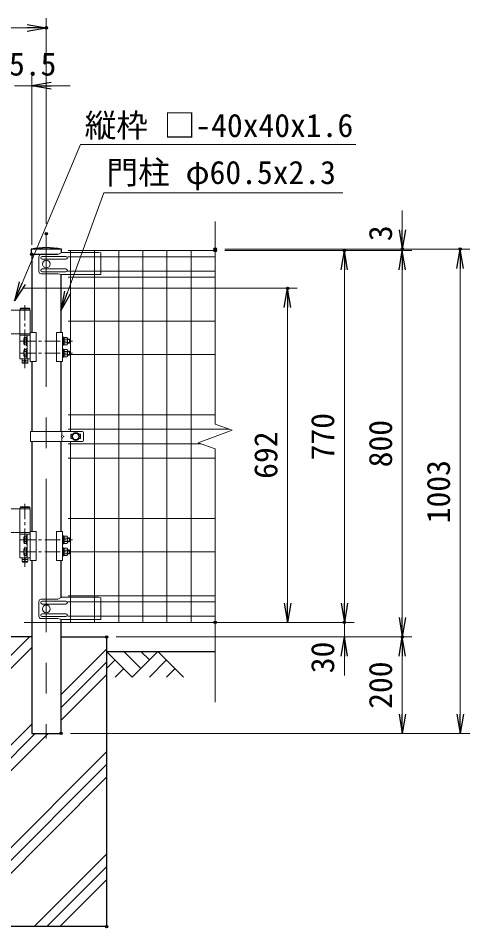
# Model space of a CAD drawing. Units: millimetres, scale not verified. Extents: x -4200 to 4200, y -2970 to 2970.
# Drawn here: x -1667 to -731, y -825 to 1059 of the extents above; entities that cross this region are included whole.
import ezdxf
from ezdxf.enums import TextEntityAlignment as Align

# ---------------------------------------------------------------- set-up
doc = ezdxf.new("R2010")
doc.units = ezdxf.units.MM
doc.header["$LTSCALE"] = 10
doc.header["$PDMODE"] = 32
doc.header["$PDSIZE"] = 5
doc.linetypes.add('USER1', pattern=[50.8, 31.75, -6.35, 6.35, -6.35])
for name, color, linetype, lineweight in [('0-0_D-BMK', 2, 'USER1', 13), ('0-1_D-STR1', 1, 'Continuous', 25), ('0-2_D-BGD', 7, 'Continuous', 25), ('0-3_D-STR4', 7, 'Continuous', 25), ('0-4_D-STR-DIM', 7, 'Continuous', 13), ('0-6_Defpoints', 6, 'Continuous', 25), ('0-7_D-STR-TXT', 7, 'Continuous', 13), ('0-8_D-STR3', 3, 'Continuous', 13), ('0-A_D-DCR-HCH', 7, 'Continuous', 13), ('0-D_D-STR2', 7, 'Continuous', 13)]:
    doc.layers.add(name, color=color, linetype=linetype, lineweight=lineweight)
doc.layers.add('0-5_0', color=7, linetype='Continuous')
doc.styles.add('ＭＳ ゴシック', font='')
doc.styles.get('ＭＳ ゴシック').set_extended_font_data('MS Gothic')

# ---------------------------------------------------------------- blocks, each defined once
blk = doc.blocks.new('_Open')
at = {"layer": '0-5_0'}
blk.add_line((-10, 1.667), (0, 0), dxfattribs=at)
blk.add_lwpolyline([(-10, -1.667), (0, 0), (-10, 0)], dxfattribs=at)
blk = doc.blocks.new('U7')
at = {"layer": '0-0_D-BMK'}
for p, q in [((9504.5, 6870.3), (9504.5, 5565.6)), ((9406.5, 6125), (10488.5, 6125)), ((9406.5, 5875), (10488.5, 5875)), ((9554.5, 5715), (9454.5, 5715)), ((9504.5, 2755.3), (9504.5, 1450.6)), ((9406.5, 2010), (10488.5, 2010)), ((9406.5, 1760), (10488.5, 1760)), ((9554.5, 1600), (9454.5, 1600))]:
    blk.add_line(p, q, dxfattribs=at)
at = {"layer": '0-8_D-STR3'}
for p, q in [((9414.5, 6805), (9404.5, 6795)), ((9604.5, 6795), (9404.5, 6795)), ((9404.5, 6765), (9404.5, 6795)), ((9594.5, 6805), (9414.5, 6805)), ((9594.5, 6805), (9604.5, 6795)), ((9604.5, 6765), (9604.5, 6795)), ((9396, 6765), (8857.4, 6765)), ((9396, 6275), (9396, 6765)), ((9613, 6765), (9396, 6765)), ((9604.5, 6765), (9404.5, 6765)), ((9613, 6765), (9613, 5700)), ((9396, 6275), (8857.4, 6275)), ((9613, 6275), (9396, 6275)), ((9613, 6275), (9396, 6275)), ((9396, 5755), (9396, 6245)), ((9396, 6245), (9613, 6245)), ((9399.5, 6245), (9399.5, 6275)), ((9399.5, 6275), (9609.5, 6275)), ((9609.5, 6245), (9399.5, 6245)), ((9553, 5755), (9553, 6245)), ((9609.5, 6245), (9609.5, 6275)), ((9613, 6300), (9738, 6300)), ((9738, 6300), (9738, 5700)), ((10157.2, 6300), (10157.2, 5700)), ((10282.2, 6300), (10157.2, 6300)), ((10282.2, 6300), (10282.2, 5700)), ((9482, 6181.3), (9482, 6068.7)), ((9492.8, 6200), (9537, 6200)), ((9492.8, 6162.6), (9537, 6162.6)), ((9492.8, 6087.4), (9537, 6087.4)), ((9492.8, 6050), (9537, 6050)), ((9537, 6035), (9537, 6215)), ((9537, 6200), (9537, 6050)), ((9537, 6035), (9553, 6035)), ((10282.2, 6215), (10298.2, 6215)), ((10282.2, 6035), (10282.2, 6215)), ((10282.2, 6035), (10298.2, 6035)), ((10298.2, 6215), (10298.2, 6035)), ((10298.2, 6202), (10298.2, 6048)), ((10298.2, 6135.7), (10318.2, 6124.1)), ((10298.2, 6128.8), (10318.2, 6117.2)), ((10298.2, 6048), (10318.2, 6048)), ((10318.2, 6200), (10376.2, 6200)), ((10318.2, 6200), (10318.2, 6050)), ((10318.2, 6162.5), (10376.2, 6162.5)), ((10318.2, 6087.5), (10376.2, 6087.5)), ((10318.2, 6050), (10376.2, 6050)), ((10383.2, 6182.8), (10383.2, 6067.3)), ((10383.2, 6165), (10427, 6165)), ((10383.2, 6095), (10437, 6095)), ((10383.2, 6085), (10427, 6085)), ((10427, 6165), (10437, 6155)), ((9482, 5931.3), (9482, 5818.7)), ((9492.8, 5950), (9537, 5950)), ((9492.8, 5912.6), (9537, 5912.6)), ((9537, 5785), (9537, 5965)), ((9537, 5950), (9537, 5800)), ((10282.2, 5965), (10298.2, 5965)), ((10282.2, 5785), (10282.2, 5965)), ((10298.2, 5965), (10298.2, 5785)), ((10298.2, 5952), (10298.2, 5798)), ((10298.2, 5885.7), (10318.2, 5874.1)), ((10298.2, 5878.8), (10318.2, 5867.2)), ((10318.2, 5950), (10376.2, 5950)), ((10318.2, 5950), (10318.2, 5800)), ((10318.2, 5912.5), (10376.2, 5912.5)), ((10383.2, 5932.8), (10383.2, 5817.3)), ((10383.2, 5915), (10427, 5915)), ((10383.2, 5845), (10437, 5845)), ((10427, 5915), (10437, 5905)), ((9613, 5755), (9396, 5755)), ((9444.5, 5755), (9444.5, 5675)), ((9444.5, 5675), (9454.5, 5665)), ((9444.5, 5675), (9564.5, 5675)), ((9454.5, 5665), (9554.5, 5665)), ((9492.8, 5837.4), (9537, 5837.4)), ((9492.8, 5800), (9537, 5800)), ((9537, 5785), (9553, 5785)), ((9554.5, 5665), (9564.5, 5675)), ((9564.5, 5755), (9564.5, 5675)), ((9613, 5700), (9738, 5700)), ((10282.2, 5700), (10157.2, 5700)), ((10282.2, 5785), (10298.2, 5785)), ((10298.2, 5798), (10318.2, 5798)), ((10318.2, 5837.5), (10376.2, 5837.5)), ((10318.2, 5800), (10376.2, 5800)), ((10383.2, 5835), (10427, 5835)), ((9396, 2650), (8857.4, 2650)), ((9613, 2650), (9270, 2650)), ((9396, 2160), (9396, 2650)), ((9613, 2650), (9396, 2650)), ((9414.5, 2690), (9404.5, 2680)), ((9604.5, 2680), (9404.5, 2680)), ((9404.5, 2650), (9404.5, 2680)), ((9604.5, 2650), (9404.5, 2650)), ((9594.5, 2690), (9414.5, 2690)), ((9594.5, 2690), (9604.5, 2680)), ((9604.5, 2650), (9604.5, 2680)), ((9613, 2650), (9613, 1585)), ((9396, 2160), (8857.4, 2160)), ((9613, 2160), (9396, 2160)), ((9613, 2160), (9396, 2160)), ((9396, 1640), (9396, 2130)), ((9396, 2130), (9613, 2130)), ((9399.5, 2130), (9399.5, 2160)), ((9399.5, 2160), (9609.5, 2160)), ((9609.5, 2130), (9399.5, 2130)), ((9492.8, 2085), (9537, 2085)), ((9537, 1920), (9537, 2100)), ((9537, 2085), (9537, 1935)), ((9553, 1640), (9553, 2130)), ((9609.5, 2130), (9609.5, 2160)), ((9613, 2185), (9738, 2185)), ((9738, 2185), (9738, 1585)), ((10157.2, 2185), (10157.2, 1585)), ((10282.2, 2185), (10157.2, 2185)), ((10282.2, 2185), (10282.2, 1585)), ((10282.2, 2100), (10298.2, 2100)), ((10282.2, 1920), (10282.2, 2100)), ((10298.2, 2100), (10298.2, 1920)), ((10298.2, 2087), (10298.2, 1933)), ((10318.2, 2085), (10376.2, 2085)), ((10318.2, 2085), (10318.2, 1935)), ((9482, 2066.3), (9482, 1953.7)), ((9492.8, 2047.6), (9537, 2047.6)), ((9492.8, 1972.4), (9537, 1972.4)), ((9492.8, 1935), (9537, 1935)), ((9537, 1920), (9553, 1920)), ((10282.2, 1920), (10298.2, 1920)), ((10298.2, 2020.7), (10318.2, 2009.1)), ((10298.2, 2013.8), (10318.2, 2002.2)), ((10298.2, 1933), (10318.2, 1933)), ((10318.2, 2047.5), (10376.2, 2047.5)), ((10318.2, 1972.5), (10376.2, 1972.5)), ((10318.2, 1935), (10376.2, 1935)), ((10383.2, 2067.8), (10383.2, 1952.3)), ((10383.2, 2050), (10427, 2050)), ((10383.2, 1980), (10437, 1980)), ((10383.2, 1970), (10427, 1970)), ((10427, 2050), (10437, 2040)), ((9482, 1816.3), (9482, 1703.7)), ((9492.8, 1835), (9537, 1835)), ((9492.8, 1797.6), (9537, 1797.6)), ((9492.8, 1722.4), (9537, 1722.4)), ((9537, 1670), (9537, 1850)), ((9537, 1835), (9537, 1685)), ((10282.2, 1850), (10298.2, 1850)), ((10282.2, 1670), (10282.2, 1850)), ((10298.2, 1850), (10298.2, 1670)), ((10298.2, 1837), (10298.2, 1683)), ((10298.2, 1770.7), (10318.2, 1759.1)), ((10298.2, 1763.8), (10318.2, 1752.2)), ((10318.2, 1835), (10376.2, 1835)), ((10318.2, 1835), (10318.2, 1685)), ((10318.2, 1797.5), (10376.2, 1797.5)), ((10318.2, 1722.5), (10376.2, 1722.5)), ((10383.2, 1817.8), (10383.2, 1702.3)), ((10383.2, 1800), (10427, 1800)), ((10383.2, 1730), (10437, 1730)), ((10383.2, 1720), (10427, 1720)), ((10427, 1800), (10437, 1790)), ((9613, 1640), (9396, 1640)), ((9444.5, 1640), (9444.5, 1560)), ((9444.5, 1560), (9454.5, 1550)), ((9444.5, 1560), (9564.5, 1560)), ((9454.5, 1550), (9554.5, 1550)), ((9492.8, 1685), (9537, 1685)), ((9537, 1670), (9553, 1670)), ((9554.5, 1550), (9564.5, 1560)), ((9564.5, 1640), (9564.5, 1560)), ((9613, 1585), (9738, 1585)), ((10282.2, 1585), (10157.2, 1585)), ((10282.2, 1670), (10298.2, 1670)), ((10298.2, 1683), (10318.2, 1683)), ((10318.2, 1685), (10376.2, 1685))]:
    blk.add_line(p, q, dxfattribs=at)
for points in [[(9537, 6215), (9553, 6215), (9553, 6035)], [(10298.2, 6202), (10318.2, 6202), (10318.2, 6048)], [(10383.2, 6155), (10437, 6155), (10437, 6095)], [(10427, 6165), (10427, 6085), (10437, 6095)], [(9537, 5965), (9553, 5965), (9553, 5785)], [(10298.2, 5952), (10318.2, 5952), (10318.2, 5798)], [(10383.2, 5905), (10437, 5905), (10437, 5845)], [(10427, 5915), (10427, 5835), (10437, 5845)], [(9537, 2100), (9553, 2100), (9553, 1920)], [(10298.2, 2087), (10318.2, 2087), (10318.2, 1933)], [(10383.2, 2040), (10437, 2040), (10437, 1980)], [(10427, 2050), (10427, 1970), (10437, 1980)], [(9537, 1850), (9553, 1850), (9553, 1670)], [(10298.2, 1837), (10318.2, 1837), (10318.2, 1683)], [(10383.2, 1790), (10437, 1790), (10437, 1730)], [(10427, 1800), (10427, 1720), (10437, 1730)]]:
    blk.add_lwpolyline(points, dxfattribs=at)
for centre in [(9504.5, 5715), (9504.5, 1600)]:
    blk.add_circle(centre, 20, dxfattribs=at)
for centre, radius, start, end in [((9503.6, 6181.3), 21.6, 120, 240), ((9552.8, 6125), 70.8, 147.93138, 212.06862), ((9503.6, 6068.7), 21.6, 120, 240), ((10354.8, 6181.2), 28.5, 318.83491, 41.16509), ((10279.3, 6125), 104, 338.85295, 21.14705), ((10354.8, 6068.7), 28.5, 318.86505, 41.13495), ((9503.6, 5931.3), 21.6, 120, 240), ((9552.8, 5875), 70.8, 147.93138, 212.06862), ((10354.8, 5931.2), 28.5, 318.83491, 41.16509), ((10279.3, 5875), 104, 338.85295, 21.14705), ((9503.6, 5818.7), 21.6, 120, 240), ((10354.8, 5818.7), 28.5, 318.86505, 41.13495), ((9503.6, 2066.3), 21.6, 120, 240), ((10354.8, 2066.2), 28.5, 318.83491, 41.16509), ((9552.8, 2010), 70.8, 147.93138, 212.06862), ((9503.6, 1953.7), 21.6, 120, 240), ((10279.3, 2010), 104, 338.85295, 21.14705), ((10354.8, 1953.7), 28.5, 318.86505, 41.13495), ((9503.6, 1816.3), 21.6, 120, 240), ((9552.8, 1760), 70.8, 147.93138, 212.06862), ((9503.6, 1703.7), 21.6, 120, 240), ((10354.8, 1816.2), 28.5, 318.83491, 41.16509), ((10279.3, 1760), 104, 338.85295, 21.14705), ((10354.8, 1703.7), 28.5, 318.86505, 41.13495)]:
    blk.add_arc(centre, radius, start, end, dxfattribs=at)

msp = doc.modelspace()

# ---------------------------------------------------------------- linework, layer by layer
at = {"layer": '0-0_D-BMK'}
msp.add_line((-1608.92, 612.92), (-1608.92, -432.89), dxfattribs=at)
at = {"layer": '0-1_D-STR1'}
for p, q in [((-1577.47, 580.68), (-1640.37, 580.68)), ((-1640.37, 580.68), (-1640.37, 569.68)), ((-1577.47, 580.68), (-1640.37, 580.68)), ((-1640.37, 580.68), (-1640.37, 569.68)), ((-1584.93, 569.68), (-1640.37, 569.68)), ((-1584.93, 569.68), (-1640.37, 569.68)), ((-1639.17, 569.68), (-1639.17, 407.68)), ((-1577.47, 573.35), (-1577.47, 580.68)), ((-1577.47, 573.35), (-1577.47, 580.68)), ((-1578.67, 528.3), (-1578.67, 407.68)), ((-1639.17, 347.68), (-1639.17, 203.18)), ((-1578.67, 347.68), (-1578.67, 203.18)), ((-1639.17, 182.18), (-1639.17, -3.82)), ((-1578.67, 182.18), (-1578.67, -3.82)), ((-1639.17, -63.82), (-1639.17, -422.32)), ((-1578.67, -63.82), (-1578.67, -141.24)), ((-1578.67, -185.7), (-1578.67, -422.32)), ((-1639.17, -422.32), (-1578.67, -422.32))]:
    msp.add_line(p, q, dxfattribs=at)
msp.add_arc((-1608.92, 421.25), 162.5, 78.84081, 101.15919, dxfattribs=at)
msp.add_arc((-1608.92, 421.25), 162.5, 78.84081, 101.15919, dxfattribs=at)
at = {"layer": '0-2_D-BGD'}
msp.add_line((-1483.92, -252.32), (-1258.92, -252.32), dxfattribs=at)
at = {"layer": '0-3_D-STR4'}
for p, q in [((-1639.17, -222.32), (-1733.92, -222.32)), ((-1578.67, -222.32), (-1483.92, -222.32)), ((-1483.92, -222.32), (-1483.92, -822.32)), ((-1483.92, -822.32), (-1733.92, -822.32))]:
    msp.add_line(p, q, dxfattribs=at)
at = {"layer": '0-4_D-STR-DIM'}
for p, q in [((-1608.92, 632.92), (-1608.92, 1058.93)), ((-2603.92, 1038.93), (-1648.92, 1038.93)), ((-1639.17, 589.68), (-1639.17, 938.93)), ((-1639.17, 918.93), (-1674.67, 918.93)), ((-1599.17, 918.93), (-1559.17, 918.93)), ((-871.24, 620.68), (-871.24, 660.68)), ((-1238.92, 580.68), (-851.24, 580.68)), ((-1238.92, 580.68), (-731.12, 580.68)), ((-1238.92, 577.68), (-971.12, 577.68)), ((-1238.92, 577.68), (-851.24, 577.68)), ((-1238.92, 577.68), (-851.24, 577.68)), ((-871.24, 577.68), (-871.24, 580.68)), ((-991.12, -152.32), (-991.12, 537.68)), ((-871.24, 537.68), (-871.24, -182.32)), ((-871.24, 537.68), (-871.24, 497.68)), ((-751.12, -382.32), (-751.12, 540.68)), ((-1655.7, 499.68), (-1088.92, 499.68)), ((-1108.92, -152.32), (-1108.92, 459.68)), ((-991.12, -152.32), (-991.12, -112.32)), ((-1654.67, -192.32), (-1088.92, -192.32)), ((-1238.92, -192.32), (-971.12, -192.32)), ((-1238.92, -192.32), (-971.12, -192.32)), ((-991.12, -222.32), (-991.12, -192.32)), ((-1463.92, -222.32), (-971.12, -222.32)), ((-1463.92, -222.32), (-851.24, -222.32)), ((-1463.92, -222.32), (-851.24, -222.32)), ((-991.12, -262.32), (-991.12, -302.32)), ((-871.24, -382.32), (-871.24, -262.32)), ((-1558.67, -422.32), (-731.12, -422.32)), ((-1558.67, -422.32), (-851.24, -422.32))]:
    msp.add_line(p, q, dxfattribs=at)
at = {"layer": '0-6_Defpoints'}
for p in [(-1608.92, 1038.93), (-1608.92, 612.92), (-1639.17, 569.68), (-1258.92, 580.68), (-1258.92, 577.68), (-991.12, 577.68), (-871.24, 580.68), (-751.12, 580.68), (-1108.92, 499.68), (-1258.92, -192.32), (-991.12, -192.32), (-1483.92, -222.32), (-871.24, -222.32), (-871.24, -222.32), (-1578.67, -422.32), (-1483.92, -822.32)]:
    msp.add_point(p, dxfattribs=at)
at = {"layer": '0-7_D-STR-TXT'}
for points in [[(-967.72, 797.14), (-1538.31, 797.14), (-1659.14, 510.3)], [(-994.07, 697.52), (-1489.66, 697.52), (-1564.96, 491.07)]]:
    msp.add_lwpolyline(points, dxfattribs=at)
at = {"layer": '0-8_D-STR3'}
for p, q in [((-1584.93, 569.68), (-1619.4, 569.68)), ((-1568.33, 565.68), (-1617.33, 565.68)), ((-1576.79, 573.68), (-1584.93, 569.68)), ((-1500.92, 573.68), (-1576.79, 573.68)), ((-1500.92, 573.68), (-1495.92, 572.68)), ((-1495.92, 572.68), (-1495.92, 528.87)), ((-1624.4, 564.68), (-1624.4, 534.68)), ((-1568.33, 559.68), (-1617.33, 559.68)), ((-1584.93, 529.68), (-1619.4, 529.68)), ((-1568.33, 539.68), (-1617.33, 539.68)), ((-1568.33, 533.68), (-1617.33, 533.68)), ((-1584.93, 529.68), (-1576.71, 527.87)), ((-1576.71, 527.87), (-1496.92, 527.87)), ((-1641.47, 203.18), (-1533.92, 203.18)), ((-1641.47, 203.18), (-1641.47, 182.18)), ((-1576.76, 203.18), (-1576.76, 195.18)), ((-1576.76, 190.18), (-1576.76, 182.18)), ((-1557.92, 196.18), (-1557.92, 189.18)), ((-1556.92, 197.18), (-1554.53, 197.18)), ((-1541.3, 197.18), (-1538.92, 197.18)), ((-1537.92, 196.18), (-1537.92, 189.18)), ((-1531.92, 201.18), (-1531.92, 184.18)), ((-1641.47, 182.18), (-1533.92, 182.18)), ((-1556.92, 188.18), (-1554.53, 188.18)), ((-1541.3, 188.18), (-1538.92, 188.18)), ((-1624.4, -149.32), (-1624.4, -179.32)), ((-1584.93, -144.32), (-1619.4, -144.32)), ((-1568.33, -148.32), (-1617.33, -148.32)), ((-1576.79, -140.32), (-1584.93, -144.32)), ((-1500.92, -140.32), (-1576.79, -140.32)), ((-1500.92, -140.32), (-1495.92, -141.32)), ((-1495.92, -141.32), (-1495.92, -185.13)), ((-1568.33, -154.32), (-1617.33, -154.32)), ((-1584.93, -184.32), (-1619.4, -184.32)), ((-1568.33, -174.32), (-1617.33, -174.32)), ((-1568.33, -180.32), (-1617.33, -180.32)), ((-1584.93, -184.32), (-1576.71, -186.13)), ((-1576.71, -186.13), (-1496.92, -186.13))]:
    msp.add_line(p, q, dxfattribs=at)
msp.add_lwpolyline([(-1572.18, 192.68), (-1576.76, 195.18), (-1577.74, 192.68), (-1576.76, 190.18)], close=True, dxfattribs=at)
for centre, radius in [((-1608.92, 549.68), 8), ((-1547.92, 192.68), 8), ((-1547.92, 192.68), 6.5), ((-1608.92, -164.32), 8)]:
    msp.add_circle(centre, radius, dxfattribs=at)
for centre, radius, start, end in [((-1619.4, 564.68), 5, 90, 180), ((-1617.33, 562.68), 3, 90, 270), ((-1568.33, 562.68), 3, 270, 90), ((-1619.4, 534.68), 5, 180, 270), ((-1617.33, 536.68), 3, 90, 270), ((-1568.33, 536.68), 3, 270, 90), ((-1496.92, 528.87), 1, 270, 0), ((-1556.92, 196.18), 1, 90, 180), ((-1556.92, 189.18), 1, 180, 270), ((-1538.92, 196.18), 1, 0, 90), ((-1538.92, 189.18), 1, 270, 0), ((-1533.92, 201.18), 2, 0, 90), ((-1533.92, 184.18), 2, 270, 0), ((-1619.4, -149.32), 5, 90, 180), ((-1617.33, -151.32), 3, 90, 270), ((-1568.33, -151.32), 3, 270, 90), ((-1619.4, -179.32), 5, 180, 270), ((-1617.33, -177.32), 3, 90, 270), ((-1568.33, -177.32), 3, 270, 90), ((-1496.92, -185.13), 1, 270, 0)]:
    msp.add_arc(centre, radius, start, end, dxfattribs=at)
at = {"layer": '0-A_D-DCR-HCH'}
for p, q in [((-1733.92, -312.31), (-1643.92, -222.31)), ((-1733.92, -338.83), (-1639.17, -244.08)), ((-1578.67, -342.68), (-1483.92, -247.93)), ((-1430.71, -305.53), (-1483.92, -252.32)), ((-1412.97, -287.79), (-1448.44, -252.32)), ((-1377.49, -252.32), (-1430.71, -305.53)), ((-1395.14, -270.15), (-1412.97, -252.32)), ((-1377.49, -252.32), (-1324.28, -305.53)), ((-1578.67, -369.19), (-1483.92, -274.45)), ((-1466.18, -270.05), (-1483.92, -287.71)), ((-1359.76, -270.05), (-1395.39, -305.53)), ((-1578.67, -395.71), (-1483.92, -300.96)), ((-1448.44, -287.79), (-1466.26, -305.53)), ((-1342.02, -287.79), (-1359.84, -305.53)), ((-1733.92, -497.93), (-1639.17, -403.18)), ((-1733.92, -550.96), (-1605.27, -422.31)), ((-1733.92, -524.45), (-1631.79, -422.31)), ((-1733.92, -710.06), (-1483.92, -460.06)), ((-1733.92, -736.58), (-1483.92, -486.58)), ((-1733.92, -763.09), (-1483.92, -513.09)), ((-1634.04, -822.32), (-1483.92, -672.19)), ((-1607.52, -822.32), (-1483.92, -698.71)), ((-1581.01, -822.32), (-1483.92, -725.23))]:
    msp.add_line(p, q, dxfattribs=at)
at = {"layer": '0-D_D-STR2'}
for p, q in [((-1258.92, 577.68), (-1563.92, 577.68)), ((-1558.92, 577.68), (-1558.92, 203.18)), ((-1508.92, 577.68), (-1508.92, -192.32)), ((-1458.92, 577.68), (-1458.92, -192.32)), ((-1408.92, 577.68), (-1408.92, -192.32)), ((-1358.92, 577.68), (-1358.92, -192.32)), ((-1308.92, 577.68), (-1308.92, -192.32)), ((-1258.92, 564.58), (-1563.92, 564.58)), ((-1258.92, 534.78), (-1563.92, 534.78)), ((-1258.92, 522.93), (-1563.92, 522.93)), ((-1258.92, 431.68), (-1563.92, 431.68)), ((-1258.92, 362.68), (-1563.92, 362.68)), ((-1258.92, 237.68), (-1563.92, 237.68)), ((-1229.65, 207.68), (-1563.92, 207.68)), ((-1288.18, 177.68), (-1563.92, 177.68)), ((-1558.92, 182.18), (-1558.92, -192.32)), ((-1258.92, 147.68), (-1563.92, 147.68)), ((-1258.92, 22.68), (-1563.92, 22.68)), ((-1258.92, -46.32), (-1563.92, -46.32)), ((-1258.92, -137.56), (-1563.92, -137.56)), ((-1258.92, -149.42), (-1563.92, -149.42)), ((-1258.92, -179.22), (-1563.92, -179.22)), ((-1258.92, -192.32), (-1563.92, -192.32))]:
    msp.add_line(p, q, dxfattribs=at)
msp.add_lwpolyline([(-1258.92, -357.32), (-1258.92, 167.03), (-1294.16, 179.86), (-1223.68, 205.51), (-1258.92, 218.34), (-1258.92, 637.68)], dxfattribs=at)

# ---------------------------------------------------------------- block references
at = {"layer": '0-4_D-STR-DIM', "xscale": 4, "yscale": 4}
msp.add_blockref('_Open', (-1608.92, 1038.93), dxfattribs=at)
for p, rotation in [((-1639.17, 918.93), 180), ((-871.24, 580.68), 270), ((-991.12, 577.68), 90), ((-871.24, 577.68), 90), ((-871.24, 577.68), 90), ((-751.12, 580.68), 90), ((-1108.92, 499.68), 90), ((-1108.92, -192.32), 270), ((-991.12, -192.32), 270), ((-991.12, -192.32), 270), ((-871.24, -222.32), 270), ((-991.12, -222.32), 90), ((-871.24, -222.32), 90), ((-871.24, -422.32), 270), ((-751.12, -422.32), 270)]:
    msp.add_blockref('_Open', p, dxfattribs=dict(at, rotation=rotation))
at = {"layer": '0-5_0', "xscale": 0.1, "yscale": 0.1}
msp.add_blockref('U7', (-2603.67, -222.32), dxfattribs=at)
at = {"layer": '0-7_D-STR-TXT', "xscale": 4, "yscale": 4}
for p, rotation in [((-1674.67, 473.43), 247.15756), ((-1578.67, 453.49), 249.95988)]:
    msp.add_blockref('_Open', p, dxfattribs=dict(at, rotation=rotation))

# ---------------------------------------------------------------- texts
at = {"layer": '0-4_D-STR-DIM', "style": 'ＭＳ ゴシック'}
msp.add_text('35.5', height=48.09, dxfattribs=at).set_placement((-1718.89, 925.67), align=Align.BOTTOM_LEFT)
for s, p in [('3', (-877.98, 597.23)), ('770', (-997.87, 143.18)), ('800', (-877.98, 128.81)), ('692', (-1115.66, 104.96)), ('1003', (-757.87, 12.93)), ('30', (-997.87, -297.63)), ('200', (-877.98, -371.32))]:
    msp.add_text(s, height=48.09, rotation=90, dxfattribs=at).set_placement(p, align=Align.BOTTOM_LEFT)
at = {"layer": '0-7_D-STR-TXT', "style": 'ＭＳ ゴシック'}
for s, p in [('縦枠 □-40x40x1.6 ', (-1529.45, 798.45)), ('門柱 φ60.5x2.3', (-1484.1, 701.09))]:
    msp.add_text(s, height=48.09, dxfattribs=at).set_placement(p, align=Align.BOTTOM_LEFT)

doc.saveas('drawing.dxf')
